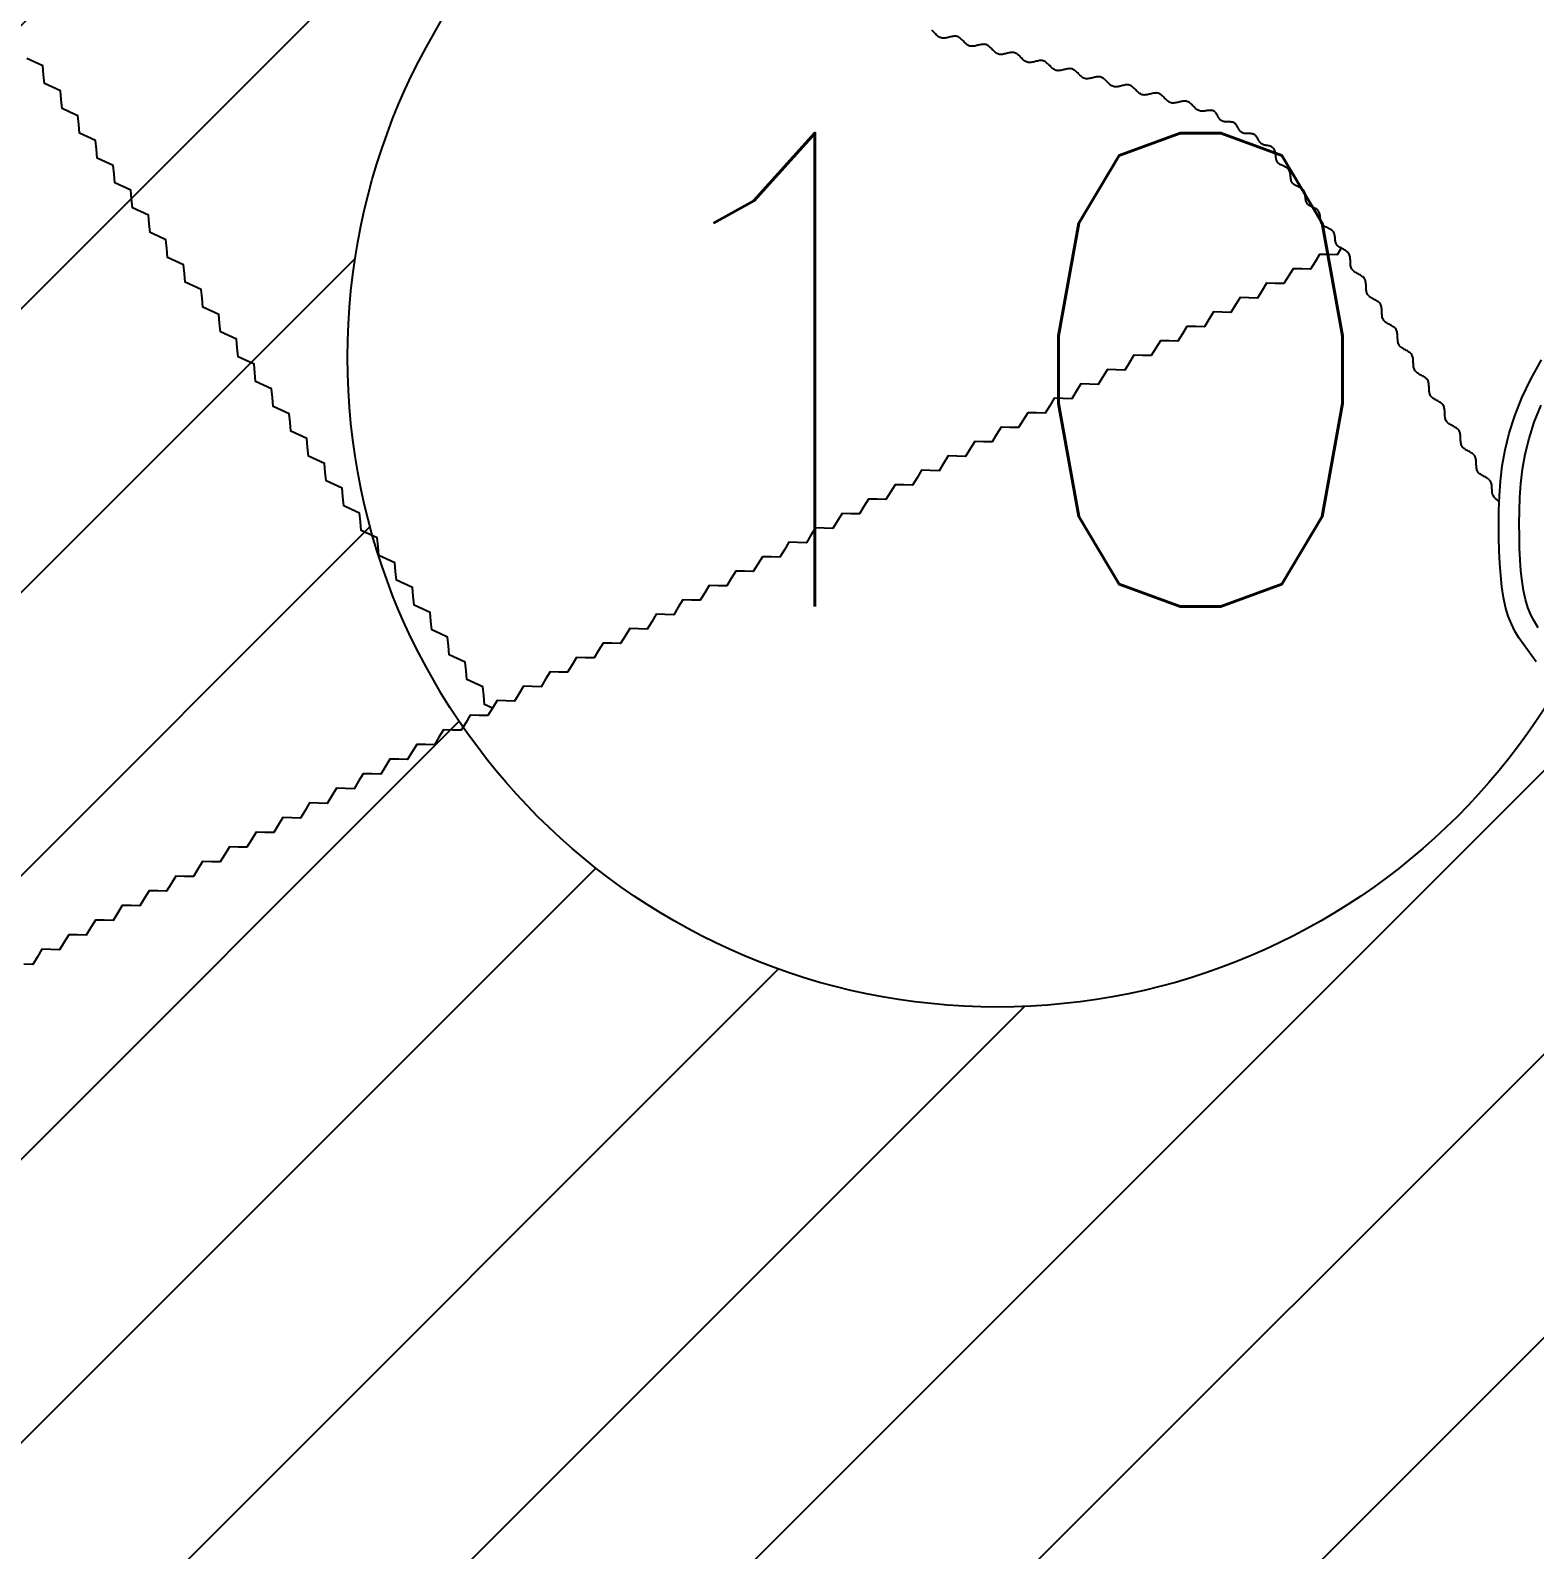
# Model space of a CAD drawing. Header units: metres. Extents: x 511708 to 512549, y 196282 to 196876.
# Drawn here: x 512461.54 to 512470.98, y 196498.23 to 196507.76 of the extents above; entities that cross this region are included whole.
import ezdxf
from ezdxf.enums import TextEntityAlignment as Align

# ---------------------------------------------------------------- set-up
doc = ezdxf.new("R2010")
doc.units = ezdxf.units.M
doc.header["$MEASUREMENT"] = 0
doc.layers.get('0').update_dxf_attribs({"linetype": 'CONTINUOUS'})
doc.styles.get("Standard").update_dxf_attribs({"font": 'Simplex.shx'})

msp = doc.modelspace()

# ---------------------------------------------------------------- hatches: boundary and pattern name
at = {"ltscale": 30}
h = msp.add_hatch(dxfattribs=at)
h.set_pattern_fill('LINE', color=2, scale=0.396, angle=45, style=0)
h.set_pattern_definition([(45, (510696.8274, 194380.4005), (-0.88904536, 0.88904536), [])])
edge = h.paths.add_edge_path(flags=16)
edge.add_arc((512467.6077, 196505.7065), 4.0759, 0, 360)
h.paths.add_polyline_path([(512456.4569, 196515.6696), (512478.7585, 196515.6696), (512478.7585, 196495.7434), (512456.4569, 196495.7434)])

# ---------------------------------------------------------------- linework, layer by layer
at = {"color": 42, "lineweight": -3, "ltscale": 30}
for points in [[(512470.758, 196504.7999), (512470.7423, 196504.8095), (512470.7303, 196504.8191), (512470.7217, 196504.8288), (512470.7158, 196504.8384), (512470.7121, 196504.8479), (512470.7101, 196504.8571), (512470.7092, 196504.8661), (512470.7088, 196504.8747), (512470.7085, 196504.883), (512470.7082, 196504.8907), (512470.7076, 196504.8981), (512470.7068, 196504.905), (512470.7057, 196504.9115), (512470.7041, 196504.9176), (512470.702, 196504.9232), (512470.6993, 196504.9284), (512470.6958, 196504.9332), (512470.6918, 196504.9375), (512470.6872, 196504.9415), (512470.6822, 196504.9453), (512470.6768, 196504.9488), (512470.6711, 196504.9522), (512470.6652, 196504.9554), (512470.6593, 196504.9586), (512470.6534, 196504.9618), (512470.6475, 196504.965), (512470.6419, 196504.9684), (512470.6365, 196504.9719), (512470.6314, 196504.9757), (512470.6268, 196504.9797), (512470.6228, 196504.984), (512470.6194, 196504.9888), (512470.6166, 196504.994), (512470.6145, 196504.9995), (512470.6129, 196505.0054), (512470.6118, 196505.0116), (512470.611, 196505.018), (512470.6105, 196505.0246), (512470.6102, 196505.0312), (512470.61, 196505.038), (512470.6097, 196505.0447), (512470.6094, 196505.0514), (512470.6089, 196505.0579), (512470.6081, 196505.0643), (512470.607, 196505.0705), (512470.6054, 196505.0764), (512470.6033, 196505.082), (512470.6006, 196505.0871), (512470.5971, 196505.0919), (512470.5931, 196505.0962), (512470.5885, 196505.1003), (512470.5835, 196505.104), (512470.5781, 196505.1075), (512470.5724, 196505.1109), (512470.5666, 196505.1141), (512470.5606, 196505.1173), (512470.5547, 196505.1205), (512470.5489, 196505.1238), (512470.5432, 196505.1271), (512470.5378, 196505.1306), (512470.5328, 196505.1344), (512470.5282, 196505.1384), (512470.5241, 196505.1428), (512470.5207, 196505.1475), (512470.5179, 196505.1527), (512470.5158, 196505.1582), (512470.5143, 196505.1641), (512470.5131, 196505.1703), (512470.5123, 196505.1767), (512470.5118, 196505.1833), (512470.5115, 196505.19), (512470.5113, 196505.1967), (512470.5111, 196505.2034), (512470.5107, 196505.2101), (512470.5102, 196505.2167), (512470.5095, 196505.2231), (512470.5083, 196505.2292), (512470.5067, 196505.2351), (512470.5046, 196505.2407), (512470.5019, 196505.2459), (512470.4985, 196505.2506), (512470.4944, 196505.255), (512470.4898, 196505.259), (512470.4848, 196505.2627), (512470.4794, 196505.2663), (512470.4737, 196505.2696), (512470.4679, 196505.2729), (512470.4619, 196505.2761), (512470.456, 196505.2792), (512470.4502, 196505.2825), (512470.4445, 196505.2858), (512470.4391, 196505.2894), (512470.4341, 196505.2931), (512470.4295, 196505.2971), (512470.4254, 196505.3015), (512470.422, 196505.3062), (512470.4193, 196505.3114), (512470.4171, 196505.317), (512470.4156, 196505.3229), (512470.4144, 196505.329), (512470.4137, 196505.3354), (512470.4132, 196505.342), (512470.4128, 196505.3487), (512470.4126, 196505.3554), (512470.4124, 196505.3622), (512470.412, 196505.3688), (512470.4115, 196505.3754), (512470.4108, 196505.3818), (512470.4096, 196505.388), (512470.4081, 196505.3939), (512470.4059, 196505.3994), (512470.4032, 196505.4046), (512470.3998, 196505.4093), (512470.3957, 196505.4137), (512470.3911, 196505.4177), (512470.3861, 196505.4215), (512470.3807, 196505.425), (512470.375, 196505.4283), (512470.3692, 196505.4316), (512470.3633, 196505.4348), (512470.3573, 196505.438), (512470.3515, 196505.4412), (512470.3458, 196505.4446), (512470.3404, 196505.4481), (512470.3354, 196505.4518), (512470.3308, 196505.4559), (512470.3267, 196505.4602), (512470.3233, 196505.465), (512470.3206, 196505.4701), (512470.3185, 196505.4757), (512470.3169, 196505.4816), (512470.3158, 196505.4878), (512470.315, 196505.4942), (512470.3145, 196505.5007), (512470.3142, 196505.5074), (512470.3139, 196505.5141), (512470.3137, 196505.5209), (512470.3134, 196505.5276), (512470.3129, 196505.5341), (512470.3121, 196505.5405), (512470.311, 196505.5467), (512470.3094, 196505.5526), (512470.3073, 196505.5582), (512470.3045, 196505.5633), (512470.3011, 196505.5681), (512470.297, 196505.5724), (512470.2924, 196505.5765), (512470.2874, 196505.5802), (512470.282, 196505.5837), (512470.2764, 196505.5871), (512470.2705, 196505.5903), (512470.2646, 196505.5935), (512470.2586, 196505.5967), (512470.2528, 196505.5999), (512470.2471, 196505.6033), (512470.2417, 196505.6068), (512470.2367, 196505.6106), (512470.2321, 196505.6146), (512470.2281, 196505.6189), (512470.2246, 196505.6237), (512470.2219, 196505.6289), (512470.2198, 196505.6344), (512470.2182, 196505.6403), (512470.2171, 196505.6465), (512470.2163, 196505.6529), (512470.2158, 196505.6595), (512470.2155, 196505.6661), (512470.2152, 196505.6729), (512470.215, 196505.6796), (512470.2147, 196505.6863), (512470.2142, 196505.6928), (512470.2134, 196505.6992), (512470.2123, 196505.7054), (512470.2107, 196505.7113), (512470.2086, 196505.7169), (512470.2058, 196505.7221), (512470.2024, 196505.7268), (512470.1984, 196505.7312), (512470.1938, 196505.7352), (512470.1887, 196505.7389), (512470.1833, 196505.7424), (512470.1777, 196505.7458), (512470.1718, 196505.749), (512470.1659, 196505.7522), (512470.16, 196505.7554), (512470.1541, 196505.7587), (512470.1485, 196505.762), (512470.1431, 196505.7656), (512470.138, 196505.7693), (512470.1334, 196505.7733), (512470.1294, 196505.7777), (512470.1259, 196505.7824), (512470.1232, 196505.7876), (512470.1211, 196505.7932), (512470.1195, 196505.7991), (512470.1184, 196505.8052), (512470.1176, 196505.8116), (512470.1171, 196505.8182), (512470.1168, 196505.8249), (512470.1165, 196505.8316), (512470.1163, 196505.8383), (512470.116, 196505.845), (512470.1155, 196505.8516), (512470.1147, 196505.858), (512470.1136, 196505.8641), (512470.112, 196505.87), (512470.1099, 196505.8756), (512470.1072, 196505.8808), (512470.1037, 196505.8855), (512470.0997, 196505.8899), (512470.0951, 196505.8939), (512470.09, 196505.8977), (512470.0846, 196505.9012), (512470.079, 196505.9045), (512470.0731, 196505.9078), (512470.0672, 196505.911), (512470.0613, 196505.9142), (512470.0554, 196505.9174), (512470.0498, 196505.9208), (512470.0444, 196505.9243), (512470.0393, 196505.928), (512470.0347, 196505.932), (512470.0307, 196505.9364), (512470.0273, 196505.9412), (512470.0245, 196505.9463), (512470.0224, 196505.9519), (512470.0208, 196505.9578), (512470.0197, 196505.964), (512470.0189, 196505.9704), (512470.0184, 196505.9769), (512470.0181, 196505.9836), (512470.0179, 196505.9903), (512470.0176, 196505.9971), (512470.0173, 196506.0037), (512470.0168, 196506.0103), (512470.016, 196506.0167), (512470.0149, 196506.0229), (512470.0133, 196506.0288), (512470.0112, 196506.0343), (512470.0085, 196506.0395), (512470.005, 196506.0443), (512470.001, 196506.0486), (512469.9964, 196506.0526), (512469.9914, 196506.0564), (512469.986, 196506.0599), (512469.9803, 196506.0633), (512469.9745, 196506.0665), (512469.9685, 196506.0697), (512469.9626, 196506.0729), (512469.9567, 196506.0761), (512469.9511, 196506.0795), (512469.9457, 196506.083), (512469.9406, 196506.0868), (512469.9361, 196506.0908), (512469.932, 196506.0951), (512469.9286, 196506.0999), (512469.9258, 196506.1051), (512469.9237, 196506.1106), (512469.9221, 196506.1165), (512469.921, 196506.1227), (512469.9202, 196506.1291), (512469.9197, 196506.1357), (512469.9194, 196506.1423), (512469.9192, 196506.1491), (512469.9189, 196506.1558), (512469.9186, 196506.1625), (512469.9181, 196506.169), (512469.9173, 196506.1754), (512469.9162, 196506.1816), (512469.9146, 196506.1875), (512469.9125, 196506.1931), (512469.9098, 196506.1982), (512469.9064, 196506.203), (512469.9023, 196506.2073), (512469.8977, 196506.2114), (512469.8927, 196506.2151), (512469.8873, 196506.2186), (512469.8816, 196506.222), (512469.8758, 196506.2252), (512469.8698, 196506.2284), (512469.8639, 196506.2316), (512469.8581, 196506.2349), (512469.8524, 196506.2382), (512469.847, 196506.2417), (512469.842, 196506.2455), (512469.8374, 196506.2495), (512469.8333, 196506.2539), (512469.8299, 196506.2586), (512469.8272, 196506.2638), (512469.825, 196506.2693), (512469.8235, 196506.2752), (512469.8223, 196506.2814), (512469.8216, 196506.2878), (512469.8211, 196506.2944), (512469.8207, 196506.3011), (512469.8205, 196506.3078), (512469.8203, 196506.3145), (512469.8199, 196506.3212), (512469.8194, 196506.3278), (512469.8187, 196506.3342), (512469.8175, 196506.3403), (512469.816, 196506.3462), (512469.8138, 196506.3518), (512469.8111, 196506.357), (512469.8077, 196506.3617), (512469.8036, 196506.3661), (512469.7991, 196506.37), (512469.7941, 196506.3737), (512469.7888, 196506.3771), (512469.7833, 196506.3803), (512469.7777, 196506.3832), (512469.7721, 196506.3861), (512469.7665, 196506.3888), (512469.7612, 196506.3915), (512469.756, 196506.3942), (512469.7511, 196506.3971), (512469.7465, 196506.4001), (512469.7423, 196506.4033), (512469.7386, 196506.4068), (512469.7354, 196506.4106), (512469.7328, 196506.4149), (512469.7307, 196506.4195), (512469.729, 196506.4244), (512469.7277, 196506.4296), (512469.7267, 196506.435), (512469.7259, 196506.4406), (512469.7252, 196506.4463), (512469.7246, 196506.452), (512469.7241, 196506.4577), (512469.7234, 196506.4634), (512469.7226, 196506.469), (512469.7216, 196506.4744), (512469.7203, 196506.4796), (512469.7186, 196506.4845), (512469.7165, 196506.4891), (512469.7139, 196506.4934), (512469.7107, 196506.4972), (512469.707, 196506.5007), (512469.7028, 196506.5039), (512469.6983, 196506.5068), (512469.6935, 196506.5095), (512469.6885, 196506.512), (512469.6834, 196506.5145), (512469.6781, 196506.5168), (512469.6729, 196506.5192), (512469.6677, 196506.5217), (512469.6627, 196506.5242), (512469.6579, 196506.5269), (512469.6534, 196506.5298), (512469.6493, 196506.533), (512469.6456, 196506.5365), (512469.6424, 196506.5403), (512469.6398, 196506.5446), (512469.6377, 196506.5492), (512469.636, 196506.5541), (512469.6347, 196506.5593), (512469.6337, 196506.5647), (512469.6329, 196506.5703), (512469.6322, 196506.576), (512469.6316, 196506.5817), (512469.6311, 196506.5874), (512469.6304, 196506.5931), (512469.6296, 196506.5986), (512469.6286, 196506.604), (512469.6273, 196506.6092), (512469.6256, 196506.6142), (512469.6235, 196506.6188), (512469.6209, 196506.623), (512469.6177, 196506.6269), (512469.614, 196506.6304), (512469.6098, 196506.6336), (512469.6053, 196506.6365), (512469.6005, 196506.6392), (512469.5955, 196506.6417), (512469.5904, 196506.6441), (512469.5851, 196506.6465), (512469.5799, 196506.6489), (512469.5747, 196506.6513), (512469.5697, 196506.6539), (512469.5649, 196506.6566), (512469.5604, 196506.6595), (512469.5563, 196506.6626), (512469.5526, 196506.6661), (512469.5494, 196506.67), (512469.5468, 196506.6742), (512469.5446, 196506.6789), (512469.543, 196506.6838), (512469.5417, 196506.689), (512469.5406, 196506.6944), (512469.5398, 196506.7), (512469.5392, 196506.7056), (512469.5386, 196506.7114), (512469.538, 196506.7171), (512469.5374, 196506.7227), (512469.5366, 196506.7283), (512469.5356, 196506.7337), (512469.5343, 196506.7389), (512469.5326, 196506.7439), (512469.5305, 196506.7485), (512469.5278, 196506.7527), (512469.5247, 196506.7566), (512469.521, 196506.7601), (512469.5168, 196506.7632), (512469.5123, 196506.7661), (512469.5075, 196506.7688), (512469.5025, 196506.7714), (512469.4973, 196506.7738), (512469.4921, 196506.7762), (512469.4869, 196506.7786), (512469.4817, 196506.781), (512469.4767, 196506.7836), (512469.4719, 196506.7863), (512469.4674, 196506.7892), (512469.4633, 196506.7923), (512469.4596, 196506.7958), (512469.4564, 196506.7997), (512469.4537, 196506.8039), (512469.4516, 196506.8085), (512469.45, 196506.8135), (512469.4486, 196506.8187), (512469.4476, 196506.8241), (512469.4468, 196506.8296), (512469.4462, 196506.8353), (512469.4456, 196506.841), (512469.445, 196506.8468), (512469.4444, 196506.8524), (512469.4436, 196506.858), (512469.4426, 196506.8634), (512469.4412, 196506.8686), (512469.4396, 196506.8735), (512469.4375, 196506.8782), (512469.4348, 196506.8824), (512469.4316, 196506.8863), (512469.4279, 196506.8897), (512469.4238, 196506.8929), (512469.4193, 196506.8958), (512469.4145, 196506.8985), (512469.4095, 196506.9011), (512469.4043, 196506.9035), (512469.3991, 196506.9059), (512469.3939, 196506.9083), (512469.3887, 196506.9107), (512469.3837, 196506.9132), (512469.3789, 196506.9159), (512469.3744, 196506.9188), (512469.3702, 196506.922), (512469.3665, 196506.9255), (512469.3634, 196506.9293), (512469.3607, 196506.9336), (512469.3586, 196506.9382), (512469.3569, 196506.9432), (512469.3556, 196506.9484), (512469.3546, 196506.9538), (512469.3538, 196506.9593), (512469.3532, 196506.965), (512469.3526, 196506.9707), (512469.352, 196506.9764), (512469.3514, 196506.9821), (512469.3506, 196506.9877), (512469.3495, 196506.9931), (512469.3482, 196506.9983), (512469.3466, 196507.0032), (512469.3444, 196507.0078), (512469.3418, 196507.0121), (512469.3386, 196507.0159), (512469.3349, 196507.0194), (512469.3308, 196507.0224), (512469.3263, 196507.0251), (512469.3215, 196507.0274), (512469.3165, 196507.0294), (512469.3113, 196507.0311), (512469.306, 196507.0324), (512469.3008, 196507.0335), (512469.2955, 196507.0343), (512469.2904, 196507.0351), (512469.2854, 196507.0359), (512469.2805, 196507.0369), (512469.2759, 196507.0381), (512469.2715, 196507.0397), (512469.2673, 196507.0417), (512469.2635, 196507.0442), (512469.26, 196507.0473), (512469.2568, 196507.0508), (512469.2537, 196507.0546), (512469.2508, 196507.0588), (512469.248, 196507.0631), (512469.2453, 196507.0676), (512469.2427, 196507.0722), (512469.24, 196507.0768), (512469.2374, 196507.0813), (512469.2346, 196507.0856), (512469.2317, 196507.0897), (512469.2286, 196507.0936), (512469.2254, 196507.0971), (512469.2219, 196507.1002), (512469.2181, 196507.1027), (512469.2139, 196507.1047), (512469.2095, 196507.1062), (512469.2049, 196507.1073), (512469.2, 196507.1081), (512469.195, 196507.1085), (512469.1898, 196507.1087), (512469.1846, 196507.1088), (512469.1793, 196507.1088), (512469.174, 196507.1088), (512469.1688, 196507.1089), (512469.1636, 196507.1092), (512469.1586, 196507.1096), (512469.1538, 196507.1103), (512469.1491, 196507.1114), (512469.1447, 196507.1129), (512469.1406, 196507.115), (512469.1368, 196507.1175), (512469.1333, 196507.1206), (512469.13, 196507.1241), (512469.1269, 196507.1279), (512469.124, 196507.1321), (512469.1213, 196507.1364), (512469.1186, 196507.1409), (512469.1159, 196507.1455), (512469.1133, 196507.15), (512469.1106, 196507.1545), (512469.1078, 196507.1589), (512469.1049, 196507.163), (512469.1019, 196507.1669), (512469.0986, 196507.1704), (512469.0951, 196507.1734), (512469.0913, 196507.176), (512469.0872, 196507.178), (512469.0828, 196507.1795), (512469.0781, 196507.1806), (512469.0732, 196507.1813), (512469.0682, 196507.1818), (512469.0631, 196507.182), (512469.0578, 196507.1821), (512469.0525, 196507.1821), (512469.0473, 196507.1821), (512469.042, 196507.1822), (512469.0369, 196507.1824), (512469.0319, 196507.1829), (512469.027, 196507.1836), (512469.0223, 196507.1847), (512469.0179, 196507.1862), (512469.0138, 196507.1882), (512469.01, 196507.1908), (512469.0065, 196507.1939), (512469.0032, 196507.1974), (512469.0002, 196507.2012), (512468.9973, 196507.2053), (512468.9945, 196507.2097), (512468.9918, 196507.2142), (512468.9892, 196507.2188), (512468.9865, 196507.2233), (512468.9838, 196507.2278), (512468.9811, 196507.2322), (512468.9782, 196507.2363), (512468.9751, 196507.2402), (512468.9718, 196507.2436), (512468.9683, 196507.2467), (512468.9645, 196507.2493), (512468.9604, 196507.2513), (512468.956, 196507.2528), (512468.9512, 196507.2538), (512468.9463, 196507.2543), (512468.941, 196507.2545), (512468.9356, 196507.2544), (512468.9299, 196507.2539), (512468.9241, 196507.2532), (512468.9181, 196507.2523), (512468.912, 196507.2513), (512468.9059, 196507.2503), (512468.8997, 196507.2496), (512468.8936, 196507.2491), (512468.8875, 196507.2491), (512468.8816, 196507.2496), (512468.8758, 196507.2508), (512468.8703, 196507.2528), (512468.865, 196507.2554), (512468.8599, 196507.2587), (512468.8549, 196507.2626), (512468.85, 196507.2668), (512468.8452, 196507.2713), (512468.8404, 196507.276), (512468.8357, 196507.2808), (512468.831, 196507.2857), (512468.8262, 196507.2904), (512468.8214, 196507.2949), (512468.8166, 196507.2991), (512468.8115, 196507.3029), (512468.8064, 196507.3062), (512468.8011, 196507.3089), (512468.7956, 196507.3109), (512468.7898, 196507.3121), (512468.7839, 196507.3126), (512468.7778, 196507.3125), (512468.7715, 196507.3118), (512468.7651, 196507.3108), (512468.7587, 196507.3095), (512468.7522, 196507.3079), (512468.7456, 196507.3063), (512468.7391, 196507.3046), (512468.7326, 196507.3031), (512468.7261, 196507.3017), (512468.7198, 196507.3007), (512468.7135, 196507.3001), (512468.7074, 196507.3), (512468.7014, 196507.3004), (512468.6957, 196507.3016), (512468.6902, 196507.3036), (512468.6849, 196507.3063), (512468.6797, 196507.3096), (512468.6747, 196507.3134), (512468.6698, 196507.3176), (512468.665, 196507.3222), (512468.6603, 196507.3269), (512468.6556, 196507.3317), (512468.6508, 196507.3365), (512468.6461, 196507.3412), (512468.6413, 196507.3458), (512468.6364, 196507.35), (512468.6314, 196507.3538), (512468.6263, 196507.3571), (512468.6209, 196507.3598), (512468.6154, 196507.3618), (512468.6097, 196507.363), (512468.6037, 196507.3634), (512468.5976, 196507.3633), (512468.5914, 196507.3627), (512468.585, 196507.3617), (512468.5785, 196507.3603), (512468.572, 196507.3588), (512468.5655, 196507.3571), (512468.559, 196507.3555), (512468.5524, 196507.354), (512468.546, 196507.3526), (512468.5396, 196507.3516), (512468.5334, 196507.351), (512468.5272, 196507.3508), (512468.5213, 196507.3513), (512468.5156, 196507.3525), (512468.51, 196507.3545), (512468.5047, 196507.3572), (512468.4996, 196507.3605), (512468.4946, 196507.3643), (512468.4897, 196507.3685), (512468.4849, 196507.373), (512468.4801, 196507.3778), (512468.4754, 196507.3826), (512468.4707, 196507.3874), (512468.466, 196507.3921), (512468.4612, 196507.3966), (512468.4563, 196507.4009), (512468.4513, 196507.4047), (512468.4461, 196507.408), (512468.4408, 196507.4106), (512468.4353, 196507.4126), (512468.4295, 196507.4138), (512468.4236, 196507.4143), (512468.4175, 196507.4142), (512468.4112, 196507.4136), (512468.4049, 196507.4125), (512468.3984, 196507.4112), (512468.3919, 196507.4097), (512468.3853, 196507.408), (512468.3788, 196507.4064), (512468.3723, 196507.4048), (512468.3658, 196507.4035), (512468.3595, 196507.4025), (512468.3532, 196507.4018), (512468.3471, 196507.4017), (512468.3412, 196507.4022), (512468.3354, 196507.4034), (512468.3299, 196507.4054), (512468.3246, 196507.4081), (512468.3194, 196507.4114), (512468.3144, 196507.4152), (512468.3095, 196507.4194), (512468.3047, 196507.4239), (512468.3, 196507.4286), (512468.2953, 196507.4334), (512468.2906, 196507.4383), (512468.2858, 196507.443), (512468.281, 196507.4475), (512468.2761, 196507.4517), (512468.2711, 196507.4555), (512468.266, 196507.4588), (512468.2607, 196507.4615), (512468.2551, 196507.4635), (512468.2494, 196507.4647), (512468.2435, 196507.4652), (512468.2373, 196507.4651), (512468.2311, 196507.4644), (512468.2247, 196507.4634), (512468.2183, 196507.4621), (512468.2117, 196507.4605), (512468.2052, 196507.4589), (512468.1987, 196507.4572), (512468.1922, 196507.4557), (512468.1857, 196507.4544), (512468.1793, 196507.4533), (512468.1731, 196507.4527), (512468.167, 196507.4526), (512468.161, 196507.4531), (512468.1553, 196507.4543), (512468.1498, 196507.4562), (512468.1444, 196507.4589), (512468.1393, 196507.4622), (512468.1343, 196507.466), (512468.1294, 196507.4703), (512468.1246, 196507.4748), (512468.1199, 196507.4795), (512468.1151, 196507.4843), (512468.1104, 196507.4891), (512468.1057, 196507.4939), (512468.1009, 196507.4984), (512468.096, 196507.5026), (512468.091, 196507.5064), (512468.0858, 196507.5097), (512468.0805, 196507.5124), (512468.075, 196507.5144), (512468.0693, 196507.5156), (512468.0633, 196507.5161), (512468.0572, 196507.5159), (512468.0509, 196507.5153), (512468.0446, 196507.5143), (512468.0381, 196507.5129), (512468.0316, 196507.5114), (512468.0251, 196507.5098), (512468.0185, 196507.5081), (512468.012, 196507.5066), (512468.0056, 196507.5052), (512467.9992, 196507.5042), (512467.9929, 196507.5036), (512467.9868, 196507.5034), (512467.9809, 196507.5039), (512467.9751, 196507.5051), (512467.9696, 196507.5071), (512467.9643, 196507.5098), (512467.9591, 196507.5131), (512467.9541, 196507.5169), (512467.9493, 196507.5211), (512467.9445, 196507.5256), (512467.9397, 196507.5304), (512467.935, 196507.5352), (512467.9303, 196507.54), (512467.9255, 196507.5447), (512467.9207, 196507.5493), (512467.9158, 196507.5535), (512467.9108, 196507.5573), (512467.9057, 196507.5606), (512467.9004, 196507.5633), (512467.8949, 196507.5652), (512467.8891, 196507.5664), (512467.8832, 196507.5669), (512467.8771, 196507.5668), (512467.8708, 196507.5662), (512467.8644, 196507.5651), (512467.858, 196507.5638), (512467.8515, 196507.5623), (512467.8449, 196507.5606), (512467.8384, 196507.559), (512467.8319, 196507.5574), (512467.8254, 196507.5561), (512467.819, 196507.5551), (512467.8128, 196507.5544), (512467.8067, 196507.5543), (512467.8007, 196507.5548), (512467.795, 196507.556), (512467.7895, 196507.558), (512467.7842, 196507.5607), (512467.779, 196507.564), (512467.774, 196507.5678), (512467.7691, 196507.572), (512467.7643, 196507.5765), (512467.7596, 196507.5812), (512467.7548, 196507.5861), (512467.7501, 196507.5909), (512467.7454, 196507.5956), (512467.7406, 196507.6001), (512467.7357, 196507.6043), (512467.7307, 196507.6081), (512467.7255, 196507.6114), (512467.7202, 196507.6141), (512467.7147, 196507.6161), (512467.709, 196507.6173), (512467.703, 196507.6178), (512467.6969, 196507.6177), (512467.6907, 196507.6171), (512467.6843, 196507.616), (512467.6778, 196507.6147), (512467.6713, 196507.6131), (512467.6648, 196507.6115), (512467.6582, 196507.6099), (512467.6517, 196507.6083), (512467.6453, 196507.607), (512467.6389, 196507.6059), (512467.6326, 196507.6053), (512467.6265, 196507.6052), (512467.6206, 196507.6057), (512467.6148, 196507.6069), (512467.6093, 196507.6089), (512467.604, 196507.6115), (512467.5989, 196507.6148), (512467.5939, 196507.6187), (512467.589, 196507.6229), (512467.5842, 196507.6274), (512467.5794, 196507.6321), (512467.5747, 196507.6369), (512467.57, 196507.6418), (512467.5652, 196507.6465), (512467.5604, 196507.651), (512467.5556, 196507.6552), (512467.5505, 196507.659), (512467.5454, 196507.6623), (512467.5401, 196507.665), (512467.5346, 196507.667), (512467.5288, 196507.6682), (512467.5229, 196507.6687), (512467.5168, 196507.6686), (512467.5105, 196507.6679), (512467.5041, 196507.6669), (512467.4977, 196507.6656), (512467.4912, 196507.664), (512467.4846, 196507.6624), (512467.4781, 196507.6607), (512467.4716, 196507.6592), (512467.4651, 196507.6578), (512467.4588, 196507.6568), (512467.4525, 196507.6562), (512467.4464, 196507.6561), (512467.4404, 196507.6566), (512467.4347, 196507.6578), (512467.4292, 196507.6597), (512467.4239, 196507.6624), (512467.4187, 196507.6657), (512467.4137, 196507.6695), (512467.4088, 196507.6737), (512467.404, 196507.6783), (512467.3993, 196507.683), (512467.3946, 196507.6878), (512467.3898, 196507.6926), (512467.3851, 196507.6973), (512467.3803, 196507.7019), (512467.3754, 196507.7061), (512467.3704, 196507.7099), (512467.3653, 196507.7132), (512467.3599, 196507.7159), (512467.3544, 196507.7179), (512467.3487, 196507.7191), (512467.3427, 196507.7195), (512467.3366, 196507.7194), (512467.3304, 196507.7188), (512467.324, 196507.7178), (512467.3175, 196507.7164), (512467.311, 196507.7149), (512467.3045, 196507.7132), (512467.298, 196507.7116), (512467.2914, 196507.7101), (512467.285, 196507.7087), (512467.2786, 196507.7077), (512467.2724, 196507.7071), (512467.2662, 196507.7069), (512467.2603, 196507.7074), (512467.2546, 196507.7086), (512467.249, 196507.7106), (512467.2437, 196507.7133), (512467.2386, 196507.7166), (512467.2336, 196507.7204), (512467.2287, 196507.7246), (512467.2239, 196507.7291), (512467.2191, 196507.7339), (512467.2144, 196507.7387), (512467.2097, 196507.7435), (512467.205, 196507.7482), (512467.2002, 196507.7527), (512467.1953, 196507.757)], [(512464.4406, 196503.5057), (512464.3906, 196503.5287), (512464.3854, 196503.5836), (512464.3803, 196503.6385), (512464.3302, 196503.6615), (512464.2802, 196503.6845), (512464.275, 196503.7394), (512464.2699, 196503.7943), (512464.2198, 196503.8173), (512464.1698, 196503.8403), (512464.1646, 196503.8952), (512464.1595, 196503.95), (512464.1094, 196503.973), (512464.0594, 196503.9961), (512464.0542, 196504.0509), (512464.0491, 196504.1058), (512463.999, 196504.1288), (512463.949, 196504.1518), (512463.9438, 196504.2067), (512463.9387, 196504.2616), (512463.8886, 196504.2846), (512463.8386, 196504.3076), (512463.8334, 196504.3625), (512463.8283, 196504.4173), (512463.7782, 196504.4404), (512463.7282, 196504.4634), (512463.723, 196504.5182), (512463.7179, 196504.5731), (512463.6678, 196504.5961), (512463.6178, 196504.6191), (512463.6126, 196504.674), (512463.6075, 196504.7289), (512463.5574, 196504.7519), (512463.5074, 196504.7749), (512463.5022, 196504.8298), (512463.4971, 196504.8847), (512463.447, 196504.9077), (512463.397, 196504.9307), (512463.3918, 196504.9856), (512463.3867, 196505.0404), (512463.3367, 196505.0634), (512463.2866, 196505.0864), (512463.2814, 196505.1413), (512463.2763, 196505.1962), (512463.2263, 196505.2192), (512463.1762, 196505.2422), (512463.171, 196505.2971), (512463.1659, 196505.352), (512463.1159, 196505.375), (512463.0658, 196505.398), (512463.0606, 196505.4529), (512463.0555, 196505.5077), (512463.0055, 196505.5307), (512462.9554, 196505.5538), (512462.9503, 196505.6086), (512462.9451, 196505.6635), (512462.8951, 196505.6865), (512462.845, 196505.7095), (512462.8399, 196505.7644), (512462.8347, 196505.8193), (512462.7847, 196505.8423), (512462.7346, 196505.8653), (512462.7295, 196505.9202), (512462.7243, 196505.975), (512462.6743, 196505.9981), (512462.6242, 196506.0211), (512462.6191, 196506.0759), (512462.6139, 196506.1308), (512462.5639, 196506.1538), (512462.5138, 196506.1768), (512462.5087, 196506.2317), (512462.5035, 196506.2866), (512462.4535, 196506.3096), (512462.4034, 196506.3326), (512462.3983, 196506.3875), (512462.3931, 196506.4424), (512462.3431, 196506.4654), (512462.293, 196506.4884), (512462.2879, 196506.5433), (512462.2827, 196506.5981), (512462.2327, 196506.6211), (512462.1826, 196506.6441), (512462.1775, 196506.699), (512462.1723, 196506.7539), (512462.1223, 196506.7769), (512462.0722, 196506.7999), (512462.0671, 196506.8548), (512462.0619, 196506.9097), (512462.0119, 196506.9327), (512461.9618, 196506.9557), (512461.9567, 196507.0106), (512461.9515, 196507.0654), (512461.9015, 196507.0884), (512461.8514, 196507.1115), (512461.8463, 196507.1663), (512461.8411, 196507.2212), (512461.7911, 196507.2442), (512461.741, 196507.2672), (512461.7359, 196507.3221), (512461.7307, 196507.377), (512461.6807, 196507.4), (512461.6306, 196507.423), (512461.6255, 196507.4779), (512461.6203, 196507.5328), (512461.5703, 196507.5558), (512461.5202, 196507.5788)], [(512469.7656, 196506.3949), (512469.737, 196506.3483), (512469.6824, 196506.3498), (512469.6277, 196506.3512), (512469.5992, 196506.3046), (512469.5706, 196506.258), (512469.516, 196506.2595), (512469.4613, 196506.2609), (512469.4328, 196506.2143), (512469.4042, 196506.1677), (512469.3496, 196506.1692), (512469.2949, 196506.1706), (512469.2664, 196506.1241), (512469.2378, 196506.0775), (512469.1832, 196506.0789), (512469.1285, 196506.0804), (512469.1, 196506.0338), (512469.0714, 196505.9872), (512469.0168, 196505.9886), (512468.9621, 196505.9901), (512468.9336, 196505.9435), (512468.905, 196505.8969), (512468.8504, 196505.8983), (512468.7957, 196505.8998), (512468.7672, 196505.8532), (512468.7386, 196505.8066), (512468.684, 196505.808), (512468.6293, 196505.8095), (512468.6008, 196505.7629), (512468.5722, 196505.7163), (512468.5176, 196505.7178), (512468.4629, 196505.7192), (512468.4344, 196505.6726), (512468.4058, 196505.626), (512468.3511, 196505.6275), (512468.2965, 196505.6289), (512468.2679, 196505.5823), (512468.2394, 196505.5357), (512468.1847, 196505.5372), (512468.1301, 196505.5386), (512468.1015, 196505.492), (512468.073, 196505.4455), (512468.0183, 196505.4469), (512467.9637, 196505.4483), (512467.9351, 196505.4018), (512467.9066, 196505.3552), (512467.8519, 196505.3566), (512467.7973, 196505.3581), (512467.7687, 196505.3115), (512467.7402, 196505.2649), (512467.6855, 196505.2663), (512467.6309, 196505.2678), (512467.6023, 196505.2212), (512467.5738, 196505.1746), (512467.5191, 196505.176), (512467.4645, 196505.1775), (512467.4359, 196505.1309), (512467.4074, 196505.0843), (512467.3527, 196505.0858), (512467.2981, 196505.0872), (512467.2695, 196505.0406), (512467.241, 196504.994), (512467.1863, 196504.9955), (512467.1317, 196504.9969), (512467.1031, 196504.9503), (512467.0745, 196504.9037), (512467.0199, 196504.9052), (512466.9653, 196504.9066), (512466.9367, 196504.86), (512466.9081, 196504.8134), (512466.8535, 196504.8149), (512466.7989, 196504.8163), (512466.7703, 196504.7697), (512466.7417, 196504.7232), (512466.6871, 196504.7246), (512466.6325, 196504.7261), (512466.6039, 196504.6795), (512466.5753, 196504.6329), (512466.5207, 196504.6343), (512466.4661, 196504.6358), (512466.4375, 196504.5892), (512466.4089, 196504.5426), (512466.3543, 196504.544), (512466.2997, 196504.5455), (512466.2711, 196504.4989), (512466.2425, 196504.4523), (512466.1879, 196504.4537), (512466.1333, 196504.4552), (512466.1047, 196504.4086), (512466.0761, 196504.362), (512466.0215, 196504.3635), (512465.9669, 196504.3649), (512465.9383, 196504.3183), (512465.9097, 196504.2717), (512465.8551, 196504.2732), (512465.8004, 196504.2746), (512465.7719, 196504.228), (512465.7433, 196504.1814), (512465.6887, 196504.1829), (512465.634, 196504.1843), (512465.6055, 196504.1377), (512465.5769, 196504.0911), (512465.5223, 196504.0926), (512465.4676, 196504.094), (512465.4391, 196504.0475), (512465.4105, 196504.0009), (512465.3559, 196504.0023), (512465.3012, 196504.0038), (512465.2727, 196503.9572), (512465.2441, 196503.9106), (512465.1895, 196503.912), (512465.1348, 196503.9135), (512465.1063, 196503.8669), (512465.0777, 196503.8203), (512465.0231, 196503.8217), (512464.9684, 196503.8232), (512464.9399, 196503.7766), (512464.9113, 196503.73), (512464.8567, 196503.7314), (512464.802, 196503.7329), (512464.7735, 196503.6863), (512464.7449, 196503.6397), (512464.6903, 196503.6412), (512464.6356, 196503.6426), (512464.6071, 196503.596), (512464.5785, 196503.5494), (512464.5238, 196503.5509), (512464.4692, 196503.5523), (512464.4406, 196503.5057)], [(512464.4406, 196503.5057), (512464.4119, 196503.4585), (512464.3567, 196503.4598), (512464.3015, 196503.4611), (512464.2727, 196503.4139), (512464.244, 196503.3668), (512464.1888, 196503.368), (512464.1336, 196503.3693), (512464.1048, 196503.3221), (512464.0761, 196503.275), (512464.0209, 196503.2762), (512463.9657, 196503.2775), (512463.9369, 196503.2304), (512463.9082, 196503.1832), (512463.853, 196503.1845), (512463.7978, 196503.1857), (512463.769, 196503.1386), (512463.7403, 196503.0914), (512463.6851, 196503.0927), (512463.6299, 196503.0939), (512463.6011, 196503.0468), (512463.5724, 196502.9996), (512463.5172, 196503.0009), (512463.462, 196503.0022), (512463.4332, 196502.955), (512463.4045, 196502.9078), (512463.3493, 196502.9091), (512463.2941, 196502.9104), (512463.2653, 196502.8632), (512463.2366, 196502.816), (512463.1814, 196502.8173), (512463.1262, 196502.8186), (512463.0974, 196502.7714), (512463.0687, 196502.7242), (512463.0135, 196502.7255), (512462.9583, 196502.7268), (512462.9296, 196502.6796), (512462.9008, 196502.6324), (512462.8456, 196502.6337), (512462.7904, 196502.635), (512462.7617, 196502.5878), (512462.7329, 196502.5406), (512462.6777, 196502.5419), (512462.6225, 196502.5432), (512462.5938, 196502.496), (512462.565, 196502.4488), (512462.5098, 196502.4501), (512462.4546, 196502.4514), (512462.4259, 196502.4042), (512462.3971, 196502.357), (512462.3419, 196502.3583), (512462.2867, 196502.3596), (512462.258, 196502.3124), (512462.2292, 196502.2652), (512462.174, 196502.2665), (512462.1188, 196502.2678), (512462.0901, 196502.2206), (512462.0613, 196502.1734), (512462.0061, 196502.1747), (512461.9509, 196502.176), (512461.9222, 196502.1288), (512461.8934, 196502.0817), (512461.8382, 196502.0829), (512461.783, 196502.0842), (512461.7543, 196502.037), (512461.7255, 196501.9899), (512461.6703, 196501.9911), (512461.6151, 196501.9924), (512461.5864, 196501.9453), (512461.5576, 196501.8981), (512461.5024, 196501.8994)]]:
    msp.add_lwpolyline(points, dxfattribs=at)
at = {"color": 42, "ltscale": 30}
for points in [[(512470.9855, 196503.7965), (512470.9587, 196503.8339), (512470.9314, 196503.8707), (512470.9041, 196503.9078), (512470.8777, 196503.9465), (512470.8528, 196503.9879), (512470.8301, 196504.0329), (512470.8103, 196504.0829), (512470.794, 196504.1386), (512470.7809, 196504.1998), (512470.7707, 196504.2662), (512470.7631, 196504.3371), (512470.7577, 196504.4122), (512470.7543, 196504.4911), (512470.7525, 196504.5733), (512470.7519, 196504.6583), (512470.7525, 196504.7458), (512470.7554, 196504.8361), (512470.7619, 196504.9293), (512470.7734, 196505.0259), (512470.7912, 196505.1262), (512470.8167, 196505.2304), (512470.8512, 196505.3389), (512470.8961, 196505.4519), (512470.9522, 196505.5695), (512471.0185, 196505.69)], [(512470.9979, 196504.0095), (512470.9744, 196504.0479), (512470.9529, 196504.0896), (512470.9343, 196504.1354), (512470.9189, 196504.1862), (512470.9066, 196504.242), (512470.8971, 196504.3023), (512470.89, 196504.3669), (512470.8851, 196504.4355), (512470.882, 196504.5077), (512470.8804, 196504.5831), (512470.8799, 196504.6615), (512470.8806, 196504.7427), (512470.8833, 196504.8267), (512470.8895, 196504.9139), (512470.9004, 196505.0044), (512470.9173, 196505.0987), (512470.9414, 196505.1968), (512470.974, 196505.2991), (512471.0164, 196505.4059)]]:
    msp.add_lwpolyline(points, dxfattribs=at)
at = {"color": 5, "ltscale": 30}
msp.add_circle((512467.6077, 196505.7065), 4.0759, dxfattribs=at)

# ---------------------------------------------------------------- texts
msp.add_text('10', height=2.97, dxfattribs=at).set_placement((512467.6077, 196504.1423), align=Align.CENTER)

doc.saveas('drawing.dxf')
